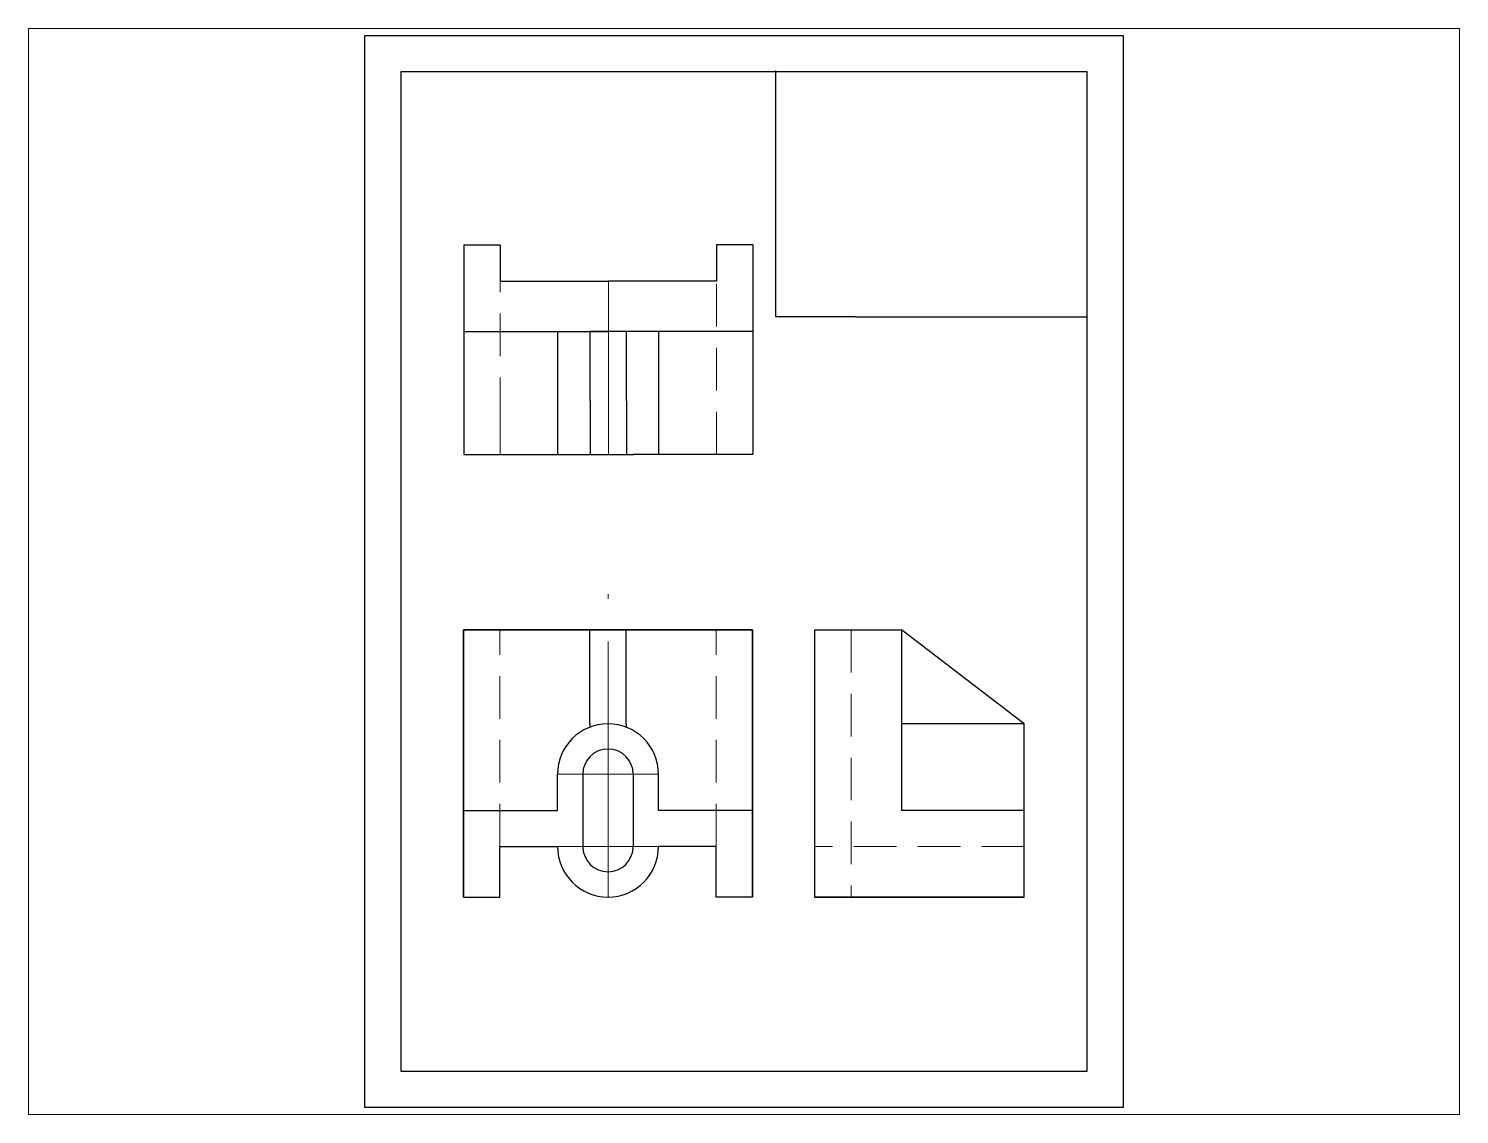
# Paper-space layout 'Layout1' of a CAD drawing. Header units: millimetres. Extents: x 26 to 231, y 20 to 176.
# The model-space entities are those that its viewports show. They can reach past a viewport. Long polylines and large blocks are cut down to what shows.
import ezdxf

# ---------------------------------------------------------------- set-up
doc = ezdxf.new("R2010")
doc.units = ezdxf.units.MM
doc.linetypes.add('CENTER2', pattern=[28.575, 19.05, -3.175, 3.175, -3.175])
doc.linetypes.add('HIDDEN2', pattern=[4.7625, 3.175, -1.5875])
for name, color, linetype, lineweight in [('Center Line', 50, 'CENTER2', 18), ('center lines', 2, 'CENTER2', 18), ('F.V', 5, 'Continuous', 30), ('hidden lines', 4, 'HIDDEN2', 13), ('SHeetDivision', 53, 'Continuous', 5), ('visible lines', 1, 'Continuous', 30)]:
    doc.layers.add(name, color=color, linetype=linetype, lineweight=lineweight)
doc.layers.add('Visible', color=7, linetype='Continuous')

msp = doc.modelspace()

# ---------------------------------------------------------------- linework, layer by layer
msp.add_line((2143.06, 1305.95), (2143.06, 1305.95))
for points in [[(2115.73, 1544.62), (2325.73, 1544.62), (2325.73, 1247.62), (2115.73, 1247.62)], [(2125.73, 1534.62), (2315.73, 1534.62), (2315.73, 1257.62), (2125.73, 1257.62)]]:
    msp.add_lwpolyline(points, close=True)
at = {"layer": 'Center Line'}
for p, q in [((2183.15, 1476.57), (2183.15, 1462.01)), ((2183.15, 1462.57), (2183.15, 1428.57)), ((2183.06, 1329.95), (2183.06, 1361.93)), ((2169.06, 1339.95), (2197.06, 1339.95)), ((2173.06, 1319.95), (2200.15, 1319.95))]:
    msp.add_line(p, q, dxfattribs=at)
at = {"layer": 'center lines'}
for p, q in [((2183.06, 1305.95), (2183.06, 1389.85)), ((2173.06, 1319.95), (2169.06, 1319.95))]:
    msp.add_line(p, q, dxfattribs=at)
at = {"layer": 'F.V'}
for p, q in [((2143.06, 1305.95), (2143.06, 1329.95)), ((2143.06, 1329.95), (2169.06, 1329.95)), ((2223.06, 1329.95), (2197.06, 1329.95)), ((2223.06, 1305.95), (2223.06, 1329.95)), ((2153.06, 1305.95), (2153.06, 1319.95)), ((2153.06, 1319.95), (2169.06, 1319.95)), ((2213.06, 1319.95), (2197.06, 1319.95)), ((2213.06, 1305.95), (2213.06, 1319.95)), ((2143.06, 1305.95), (2153.06, 1305.95)), ((2223.06, 1305.95), (2213.06, 1305.95))]:
    msp.add_line(p, q, dxfattribs=at)
at = {"layer": 'hidden lines'}
for p, q in [((2153.15, 1438.05), (2153.15, 1476.57)), ((2213.15, 1428.57), (2213.15, 1476.57)), ((2153.15, 1428.57), (2153.15, 1438.05)), ((2153.06, 1319.95), (2153.06, 1379.95)), ((2213.06, 1319.95), (2213.06, 1379.95)), ((2250.39, 1379.95), (2250.39, 1305.95)), ((2298.39, 1319.95), (2240.39, 1319.95))]:
    msp.add_line(p, q, dxfattribs=at)
at = {"layer": 'SHeetDivision'}
for p, q in [((2153.15, 1486.57), (2143.15, 1486.57)), ((2143.15, 1486.57), (2143.15, 1462.57)), ((2223.15, 1462.57), (2223.15, 1486.57)), ((2143.15, 1428.57), (2176.15, 1428.57)), ((2223.06, 1379.95), (2143.06, 1379.95)), ((2143.06, 1379.95), (2143.06, 1305.95)), ((2223.06, 1305.95), (2223.06, 1379.95)), ((2240.39, 1305.95), (2240.39, 1379.95)), ((2240.39, 1379.95), (2264.39, 1379.95)), ((2298.39, 1329.95), (2298.39, 1305.95)), ((2240.39, 1305.95), (2298.39, 1305.95))]:
    msp.add_line(p, q, dxfattribs=at)
at = {"layer": 'Visible'}
for p, q in [((2143.15, 1486.57), (2143.15, 1462.57)), ((2143.15, 1486.57), (2153.15, 1486.57)), ((2153.15, 1486.57), (2153.15, 1476.57)), ((2223.15, 1486.57), (2213.15, 1486.57)), ((2213.15, 1486.57), (2213.15, 1476.57)), ((2223.15, 1486.57), (2223.15, 1462.57)), ((2153.15, 1476.57), (2183.15, 1476.57)), ((2213.15, 1476.57), (2183.15, 1476.57)), ((2143.15, 1462.57), (2183.15, 1462.57)), ((2143.15, 1462.57), (2143.15, 1428.57)), ((2169.15, 1428.57), (2169.15, 1462.57)), ((2183.15, 1462.57), (2178.15, 1462.57)), ((2178.15, 1443.39), (2178.15, 1462.57)), ((2223.15, 1462.57), (2183.15, 1462.57)), ((2188.15, 1443.39), (2188.15, 1462.57)), ((2197.15, 1428.57), (2197.15, 1462.57)), ((2223.15, 1462.57), (2223.15, 1428.57)), ((2178.15, 1443.39), (2178.15, 1428.57)), ((2188.15, 1443.39), (2188.15, 1428.57)), ((2143.15, 1428.57), (2176.15, 1428.57)), ((2176.15, 1428.57), (2190.15, 1428.57)), ((2223.15, 1428.57), (2190.15, 1428.57)), ((2178.06, 1353.95), (2178.06, 1379.95)), ((2188.06, 1353.95), (2188.06, 1379.95)), ((2240.39, 1305.95), (2240.39, 1379.95)), ((2240.39, 1379.95), (2264.39, 1379.95)), ((2264.39, 1379.95), (2264.39, 1329.95)), ((2298.39, 1353.95), (2264.39, 1379.95)), ((2178.06, 1353.95), (2178.06, 1353.03)), ((2188.06, 1353.95), (2188.06, 1353.03)), ((2298.39, 1353.95), (2264.39, 1353.95)), ((2298.39, 1329.95), (2298.39, 1353.95)), ((2169.06, 1329.95), (2169.06, 1339.95)), ((2169.06, 1329.95), (2169.06, 1339.95)), ((2176.06, 1339.95), (2176.06, 1319.95)), ((2190.06, 1339.95), (2190.06, 1319.95)), ((2197.06, 1329.95), (2197.06, 1339.95)), ((2197.06, 1329.95), (2197.06, 1339.95)), ((2143.06, 1305.95), (2143.06, 1329.95)), ((2143.06, 1329.95), (2169.06, 1329.95)), ((2223.06, 1329.95), (2197.06, 1329.95)), ((2223.06, 1305.95), (2223.06, 1329.95)), ((2298.39, 1329.95), (2264.39, 1329.95)), ((2298.39, 1305.95), (2298.39, 1329.95)), ((2153.06, 1305.95), (2153.06, 1319.95)), ((2153.06, 1319.95), (2169.06, 1319.95)), ((2213.06, 1319.95), (2197.06, 1319.95)), ((2213.06, 1305.95), (2213.06, 1319.95)), ((2143.06, 1305.95), (2153.06, 1305.95)), ((2223.06, 1305.95), (2213.06, 1305.95)), ((2240.39, 1305.95), (2298.39, 1305.95))]:
    msp.add_line(p, q, dxfattribs=at)
msp.add_lwpolyline([(2143.06, 1329.95), (2143.06, 1379.95), (2223.06, 1379.95), (2223.06, 1329.95)], dxfattribs=at)
for centre, radius, start, end in [((2183.06, 1339.95), 14, 90, 180), ((2183.06, 1339.95), 14, 0, 90), ((2183.06, 1339.95), 7, 90, 180), ((2183.06, 1339.95), 7, 0, 90), ((2183.06, 1319.95), 14, 180, 270), ((2183.06, 1319.95), 7, 180, 270), ((2183.06, 1319.95), 7, 270, 0), ((2183.06, 1319.95), 14, 270, 0)]:
    msp.add_arc(centre, radius, start, end, dxfattribs=at)
at = {"layer": 'visible lines'}
for p, q in [((2229.54, 1466.62), (2229.54, 1534.86)), ((2251.58, 1466.62), (2229.54, 1466.62)), ((2251.58, 1466.62), (2315.73, 1466.62)), ((2223.06, 1379.95), (2143.06, 1379.95)), ((2143.06, 1379.95), (2143.06, 1305.95)), ((2223.06, 1305.95), (2223.06, 1379.95)), ((2223.06, 1379.95), (2223.06, 1305.95)), ((2240.39, 1305.95), (2240.39, 1379.95)), ((2143.06, 1305.95), (2143.06, 1329.95)), ((2223.06, 1305.95), (2223.06, 1329.95)), ((2298.39, 1305.95), (2240.39, 1305.95)), ((2125.73, 1257.62), (2125.73, 1257.62))]:
    msp.add_line(p, q, dxfattribs=at)

psp = doc.layouts.get("Layout1")

# ---------------------------------------------------------------- viewports
at = {"layer": 'visible lines'}
psp.add_viewport(center=(128.5, 97.5), size=(205.6, 156), view_center_point=(2220.73, 1396.12), view_height=300.7516, dxfattribs=at)

doc.saveas('drawing.dxf')
